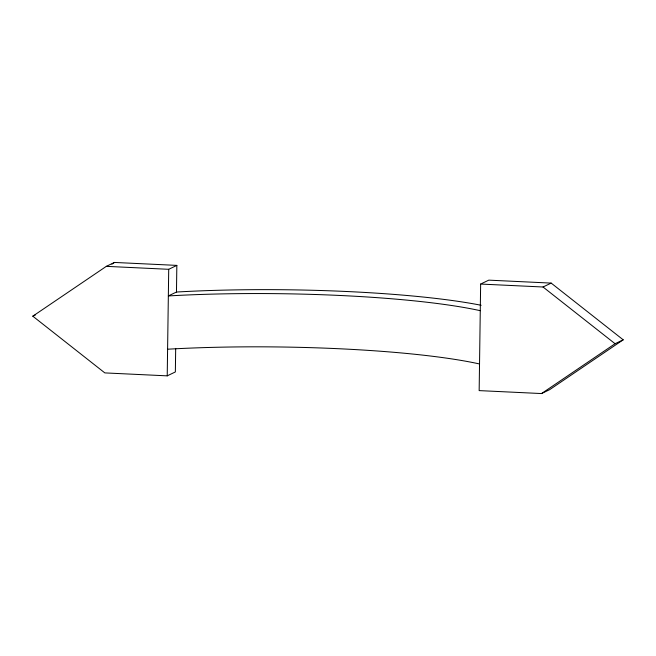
<?xml version="1.0" encoding="UTF-8"?>
<svg xmlns="http://www.w3.org/2000/svg" width="656" height="656" viewBox="0 0 656 656"><rect width="100%" height="100%" fill="white"/><g stroke="black" fill="none" stroke-linecap="round" stroke-linejoin="round"><path stroke-width="0.98" d="M176.841 265.393L114.456 262.441L106.329 266.352L32.8 316.184L104.837 372.903L167.223 375.855L168.715 269.304L176.841 265.393L176.472 292.035L168.346 295.938A233.725 30.102 0.8 0 1 480.274 310.69M175.685 348.385L175.357 371.944L167.223 375.855M480.643 284.056L479.159 390.607L541.544 393.559L549.671 389.648L623.2 339.816L551.163 283.097L488.777 280.145L480.643 284.056L543.037 287L551.163 283.097M111.922 264.163L114.456 262.441M541.544 393.559L615.074 343.719L623.2 339.816M32.8 316.184L35.506 314.88M106.329 266.352L168.715 269.304M543.037 287L615.074 343.719M167.6 349.213A233.725 30.102 0.8 0 1 479.528 363.965M176.472 292.035A233.725 30.102 0.8 0 1 481.151 305.27"/></g></svg>
